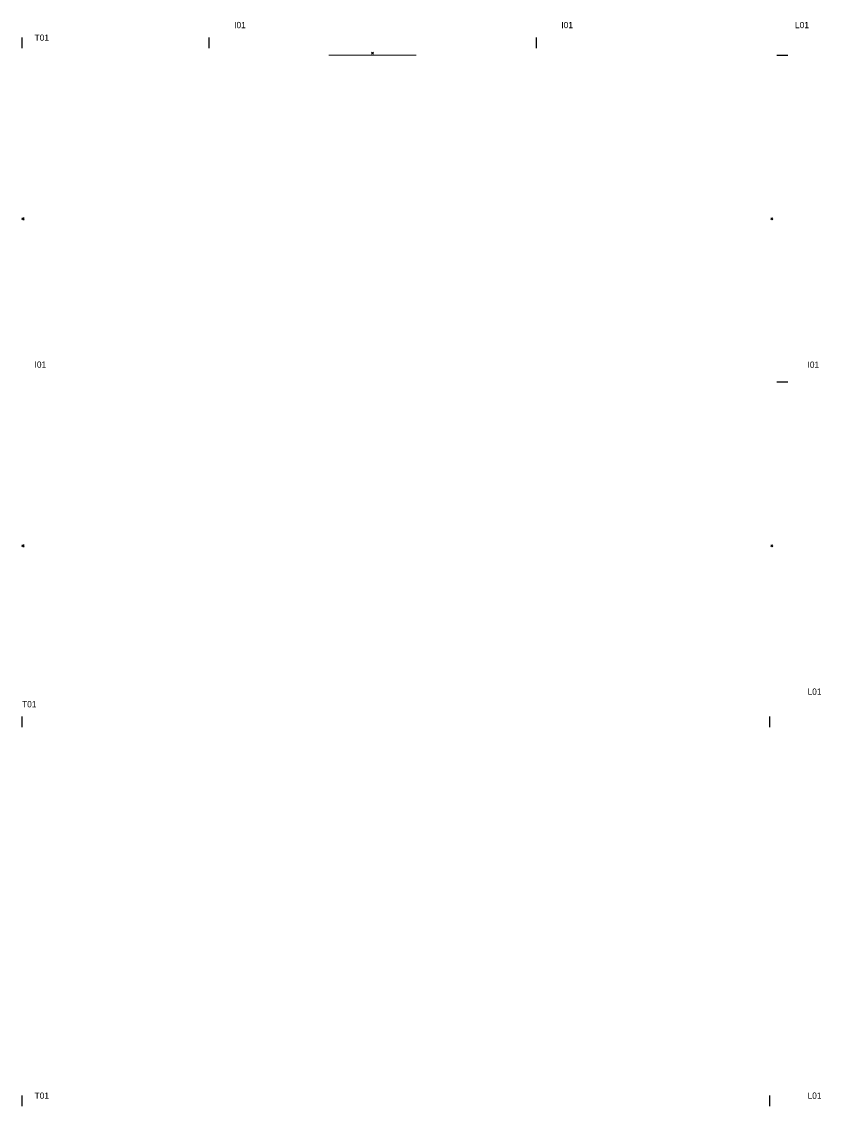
# Model space of a CAD drawing. Header units: inches. Extents: x 162 to 11993, y 18 to 332.
# Drawn here: x 6653.5 to 6756.1, y 192 to 332.2 of the extents above; entities that cross this region are included whole.
import ezdxf
from ezdxf.enums import TextEntityAlignment as Align

# ---------------------------------------------------------------- set-up
doc = ezdxf.new("R2010")
doc.units = ezdxf.units.IN
doc.header["$MEASUREMENT"] = 0
for name, color, linetype in [('DD2D_Geometry', 7, 'Continuous'), ('ENFASIS NEW', 7, 'Continuous'), ('Id Unión', 7, 'Continuous')]:
    doc.layers.add(name, color=color, linetype=linetype)
doc.styles.get("Standard").update_dxf_attribs({"font": 'stylu.ttf'})

# ---------------------------------------------------------------- blocks, each defined once
blk = doc.blocks.new('DD40102442AB')
at = {"color": 1}
for p, q in [((0.0035, -0.0035), (-0.0035, 0.0035)), ((0.0035, 0.0035), (-0.0035, -0.0035))]:
    blk.add_line(p, q, dxfattribs=at)
blk.add_point((0, 0))
blk.add_point((0, 0))
blk.add_point((0, 0), dxfattribs=at)
blk = doc.blocks.new('DD40103042AB')
at = {"color": 1}
for p, q in [((0.0035, -0.0035), (-0.0035, 0.0035)), ((0.0035, 0.0035), (-0.0035, -0.0035))]:
    blk.add_line(p, q, dxfattribs=at)
blk.add_point((0, 0))
blk.add_point((0, 0))
blk.add_point((0, 0), dxfattribs=at)
blk = doc.blocks.new('DD101030423D')
blk.add_line((0, 0.0175), (0, -0.0175))
blk = doc.blocks.new('SPACE_DD10103042')
blk.add_blockref('DD101030423D', (0, 0))
blk = doc.blocks.new('DD101024423D')
blk.add_line((0, 0.0175), (0, -0.0175))
blk = doc.blocks.new('SPACE_DD10102442')
blk.add_blockref('DD101024423D', (0, 0))
blk = doc.blocks.new('DD101042423D')
blk.add_line((0, 0.0175), (0, -0.0175))
blk = doc.blocks.new('SPACE_DD10104242')
blk.add_blockref('DD101042423D', (0, 0))
blk = doc.blocks.new('DD20152423')
blk.add_attdef('A', text='', height=0.03).set_placement((0.3, 0.156, 0.012), align=Align.MIDDLE_CENTER)
blk = doc.blocks.new('DD20112412')
blk.add_attdef('A', text='', height=0.03).set_placement((0.3, 0.156, 0.012), align=Align.MIDDLE_CENTER)
blk = doc.blocks.new('DD20112406')
blk.add_attdef('A', text='', height=0.03).set_placement((0.3, 0.076, 0.012), align=Align.MIDDLE_CENTER)
blk = doc.blocks.new('DD20152429')
blk.add_attdef('A', text='', height=0.03).set_placement((0.3, 0.156, 0.012), align=Align.MIDDLE_CENTER)
blk = doc.blocks.new('DD20153029')
blk.add_attdef('A', text='', height=0.03).set_placement((0.376, 0.156, 0.012), align=Align.MIDDLE_CENTER)
blk = doc.blocks.new('DD20113012')
blk.add_attdef('A', text='', height=0.03).set_placement((0.376, 0.156, 0.012), align=Align.MIDDLE_CENTER)
blk = doc.blocks.new('DD20153023')
blk.add_attdef('A', text='', height=0.03).set_placement((0.376, 0.156, 0.012), align=Align.MIDDLE_CENTER)
blk = doc.blocks.new('DD20113006')
blk.add_attdef('A', text='', height=0.03).set_placement((0.376, 0.076, 0.012), align=Align.MIDDLE_CENTER)
blk = doc.blocks.new('DD20154223')
blk.add_attdef('A', text='', height=0.03).set_placement((0.5285, 0.156, 0.012), align=Align.MIDDLE_CENTER)
blk = doc.blocks.new('DD20114212')
blk.add_attdef('A', text='', height=0.03).set_placement((0.5285, 0.156, 0.012), align=Align.MIDDLE_CENTER)
blk = doc.blocks.new('DD20114206')
blk.add_attdef('A', text='', height=0.03).set_placement((0.5285, 0.076, 0.012), align=Align.MIDDLE_CENTER)
blk = doc.blocks.new('DD20154217')
blk.add_attdef('A', text='', height=0.03).set_placement((0.5285, 0.156, 0.012), align=Align.MIDDLE_CENTER)
blk = doc.blocks.new('DD20314212')
at = {"color": 0, "linetype": 'Continuous', "lineweight": 0}
for p, q in [((0.4935, 0.164, 0.012), (0.4935, 0.129, 0.012)), ((0.5635, 0.164, 0.012), (0.4935, 0.164, 0.012)), ((0.5635, 0.129, 0.012), (0.5635, 0.164, 0.012)), ((0.4935, 0.129, 0.012), (0.5635, 0.129, 0.012)), ((0.671, 0.1065, 0.012), (0.386, 0.1065, 0.012)), ((0.386, 0.1065, 0.012), (0.386, 0.0165, 0.012)), ((0.671, 0.0165, 0.012), (0.671, 0.1065, 0.012)), ((0.386, 0.0165, 0.012), (0.671, 0.0165, 0.012))]:
    blk.add_line(p, q, dxfattribs=at)
for centre, start, end in [((0.487, 0.1465, 0.012), 0, 180), ((0.487, 0.1465, 0.012), 180, 0), ((0.57, 0.1465, 0.012), 0, 180), ((0.57, 0.1465, 0.012), 180, 0)]:
    blk.add_arc(centre, 0.00159, start, end, dxfattribs=at)
blk.add_attdef('A', text='', height=0.03).set_placement((0.1483, 0.1978, 0.015), align=Align.MIDDLE_CENTER)
blk = doc.blocks.new('DD20154229')
blk.add_attdef('A', text='', height=0.03).set_placement((0.5285, 0.156, 0.012), align=Align.MIDDLE_CENTER)
blk = doc.blocks.new('DD80012414')
blk.add_attdef('A', text='', height=0.03).set_placement((0.3113, 0.1407, 0.009), align=Align.MIDDLE_CENTER)
blk = doc.blocks.new('DD80013014')
blk.add_attdef('A', text='', height=0.03).set_placement((0.3661, 0.1407, 0.009), align=Align.MIDDLE_CENTER)
blk = doc.blocks.new('DD80014214')
blk.add_attdef('A', text='', height=0.03).set_placement((0.5176, 0.1407, 0.009), align=Align.MIDDLE_CENTER)

msp = doc.modelspace()

# ---------------------------------------------------------------- block references
at = {"layer": 'DD2D_Geometry', "extrusion": (1.22465e-16, 1, 2.22045e-16)}
ref = msp.add_blockref('DD20112412', (-6677.31, 22.99, 330.63), dxfattribs=dict(at, xscale=39.3700787401575, yscale=39.3700787401575, zscale=39.3700787401575))
ref.add_attrib('A', 'TR0', dxfattribs={"layer": '0', "extrusion": (1.22465e-16, 1, 2.22045e-16), "height": 1.181}).set_placement((-6665.5, 29.13, 331.1), align=Align.MIDDLE_CENTER)
ref = msp.add_blockref('DD20112406', (-6677.31, 34.76, 330.63), dxfattribs=dict(at, xscale=39.3700787401575, yscale=39.3700787401575, zscale=39.3700787401575))
ref.add_attrib('A', 'TR0', dxfattribs={"layer": '0', "extrusion": (1.22465e-16, 1, 2.22045e-16), "height": 1.181}).set_placement((-6665.5, 37.76, 331.1), align=Align.MIDDLE_CENTER)
ref = msp.add_blockref('DD20152423', (-6677.31, 0, 330.63), dxfattribs=dict(at, xscale=39.3700787401575, yscale=39.3700787401575, zscale=39.3700787401575))
ref.add_attrib('A', 'S', dxfattribs={"layer": '0', "extrusion": (1.22465e-16, 1, 2.22045e-16), "height": 1.18}).set_placement((-6665.5, 6.14, 331.1), align=Align.MIDDLE_CENTER)
ref = msp.add_blockref('DD20114212', (-6719.31, 22.99, 330.63), dxfattribs=dict(at, xscale=39.3700787401575, yscale=39.3700787401575, zscale=39.3700787401575))
ref.add_attrib('A', 'TR0', dxfattribs={"layer": '0', "extrusion": (1.22465e-16, 1, 2.22045e-16), "height": 1.181}).set_placement((-6698.51, 29.13, 331.1), align=Align.MIDDLE_CENTER)
ref = msp.add_blockref('DD20114206', (-6719.31, 34.76, 330.63), dxfattribs=dict(at, xscale=39.3700787401575, yscale=39.3700787401575, zscale=39.3700787401575))
ref.add_attrib('A', 'TR0', dxfattribs={"layer": '0', "extrusion": (1.22465e-16, 1, 2.22045e-16), "height": 1.181}).set_placement((-6698.51, 37.76, 331.1), align=Align.MIDDLE_CENTER)
ref = msp.add_blockref('DD20154223', (-6719.31, 0, 330.63), dxfattribs=dict(at, xscale=39.3700787401575, yscale=39.3700787401575, zscale=39.3700787401575))
ref.add_attrib('A', 'S', dxfattribs={"layer": '0', "extrusion": (1.22465e-16, 1, 2.22045e-16), "height": 1.18}).set_placement((-6698.51, 6.14, 331.1), align=Align.MIDDLE_CENTER)
ref = msp.add_blockref('DD20113012', (-6749.31, 22.99, 330.63), dxfattribs=dict(at, xscale=39.3700787401575, yscale=39.3700787401575, zscale=39.3700787401575))
ref.add_attrib('A', 'TR0', dxfattribs={"layer": '0', "extrusion": (1.22465e-16, 1, 2.22045e-16), "height": 1.181}).set_placement((-6734.51, 29.13, 331.1), align=Align.MIDDLE_CENTER)
ref = msp.add_blockref('DD20113006', (-6749.31, 34.76, 330.63), dxfattribs=dict(at, xscale=39.3700787401575, yscale=39.3700787401575, zscale=39.3700787401575))
ref.add_attrib('A', 'TR0', dxfattribs={"layer": '0', "extrusion": (1.22465e-16, 1, 2.22045e-16), "height": 1.181}).set_placement((-6734.51, 37.76, 331.1), align=Align.MIDDLE_CENTER)
ref = msp.add_blockref('DD20153023', (-6749.31, 0, 330.63), dxfattribs=dict(at, xscale=39.3700787401575, yscale=39.3700787401575, zscale=39.3700787401575))
ref.add_attrib('A', 'S', dxfattribs={"layer": '0', "extrusion": (1.22465e-16, 1, 2.22045e-16), "height": 1.18}).set_placement((-6734.51, 6.14, 331.1), align=Align.MIDDLE_CENTER)
at = {"layer": 'DD2D_Geometry', "xscale": 39.3700787401575, "yscale": 39.3700787401575, "zscale": 39.3700787401575}
for name, p in [('SPACE_DD10102442', (6653.49, 329.52)), ('SPACE_DD10104242', (6677.5, 329.52)), ('SPACE_DD10103042', (6719.51, 329.52)), ('SPACE_DD10102442', (6653.49, 242.27)), ('SPACE_DD10102442', (6653.49, 193.6))]:
    msp.add_blockref(name, p, dxfattribs=at)
at = {"layer": 'DD2D_Geometry', "extrusion": (0, -1, 2.22045e-16)}
ref = msp.add_blockref('DD80012414', (6653.49, 41.06, -329.75), dxfattribs=dict(at, xscale=39.3700787401575, yscale=39.3700787401575, zscale=39.3700787401575))
ref.add_attrib('A', 'V', dxfattribs={"layer": '0', "extrusion": (0, -1, 2.22045e-16), "height": 1.18}).set_placement((6665.74, 46.6, -329.4), align=Align.MIDDLE_CENTER)
ref = msp.add_blockref('DD20314212', (6677.7, 16.97, -328.4), dxfattribs=dict(at, xscale=39.3700787401575, yscale=39.3700787401575, zscale=39.3700787401575))
ref.add_attrib('A', 'S', dxfattribs={"layer": '0', "extrusion": (0, -1, 2.22045e-16), "height": 1.18}).set_placement((6683.54, 24.76, -327.81), align=Align.MIDDLE_CENTER)
ref = msp.add_blockref('DD80014214', (6677.5, 41.06, -329.75), dxfattribs=dict(at, xscale=39.3700787401575, yscale=39.3700787401575, zscale=39.3700787401575))
ref.add_attrib('A', 'V', dxfattribs={"layer": '0', "extrusion": (0, -1, 2.22045e-16), "height": 1.18}).set_placement((6697.88, 46.6, -329.4), align=Align.MIDDLE_CENTER)
ref = msp.add_blockref('DD80013014', (6719.51, 41.06, -329.75), dxfattribs=dict(at, xscale=39.3700787401575, yscale=39.3700787401575, zscale=39.3700787401575))
ref.add_attrib('A', 'V', dxfattribs={"layer": '0', "extrusion": (0, -1, 2.22045e-16), "height": 1.18}).set_placement((6733.92, 46.6, -329.4), align=Align.MIDDLE_CENTER)
ref = msp.add_blockref('DD20112412', (6653.68, 28.98, -328.4), dxfattribs=dict(at, xscale=39.3700787401575, yscale=39.3700787401575, zscale=39.3700787401575))
ref.add_attrib('A', 'TR0', dxfattribs={"layer": '0', "extrusion": (0, -1, 2.22045e-16), "height": 1.181}).set_placement((6665.5, 35.12, -327.93), align=Align.MIDDLE_CENTER)
ref = msp.add_blockref('DD20152429', (6653.68, 0, -328.4), dxfattribs=dict(at, xscale=39.3700787401575, yscale=39.3700787401575, zscale=39.3700787401575))
ref.add_attrib('A', 'S', dxfattribs={"layer": '0', "extrusion": (0, -1, 2.22045e-16), "height": 1.18}).set_placement((6665.5, 6.14, -327.93), align=Align.MIDDLE_CENTER)
ref = msp.add_blockref('DD20114212', (6677.7, 28.74, -328.4), dxfattribs=dict(at, xscale=39.3700787401575, yscale=39.3700787401575, zscale=39.3700787401575))
ref.add_attrib('A', 'TR0', dxfattribs={"layer": '0', "extrusion": (0, -1, 2.22045e-16), "height": 1.181}).set_placement((6698.51, 34.88, -327.93), align=Align.MIDDLE_CENTER)
ref = msp.add_blockref('DD20154217', (6677.7, 0, -328.4), dxfattribs=dict(at, xscale=39.3700787401575, yscale=39.3700787401575, zscale=39.3700787401575))
ref.add_attrib('A', 'S', dxfattribs={"layer": '0', "extrusion": (0, -1, 2.22045e-16), "height": 1.18}).set_placement((6698.51, 6.14, -327.93), align=Align.MIDDLE_CENTER)
ref = msp.add_blockref('DD20113012', (6719.71, 28.98, -328.4), dxfattribs=dict(at, xscale=39.3700787401575, yscale=39.3700787401575, zscale=39.3700787401575))
ref.add_attrib('A', 'TR0', dxfattribs={"layer": '0', "extrusion": (0, -1, 2.22045e-16), "height": 1.181}).set_placement((6734.51, 35.12, -327.93), align=Align.MIDDLE_CENTER)
ref = msp.add_blockref('DD20153029', (6719.71, 0, -328.4), dxfattribs=dict(at, xscale=39.3700787401575, yscale=39.3700787401575, zscale=39.3700787401575))
ref.add_attrib('A', 'S', dxfattribs={"layer": '0', "extrusion": (0, -1, 2.22045e-16), "height": 1.18}).set_placement((6734.51, 6.14, -327.93), align=Align.MIDDLE_CENTER)
at = {"layer": 'DD2D_Geometry', "xscale": 39.3700787401575, "yscale": 39.3700787401575, "zscale": 39.3700787401575}
for name, p, rotation in [('SPACE_DD10104242', (6751.13, 327.9), 270), ('SPACE_DD10104242', (6751.13, 285.9), 270), ('SPACE_DD10103042', (6749.51, 242.27), 180), ('SPACE_DD10103042', (6749.51, 193.6), 180)]:
    msp.add_blockref(name, p, dxfattribs=dict(at, rotation=rotation))
at = {"layer": 'DD2D_Geometry', "extrusion": (-1, 0, 2.22045e-16)}
ref = msp.add_blockref('DD20114212', (-327.71, 28.98, -6750.01), dxfattribs=dict(at, xscale=39.3700787401575, yscale=39.3700787401575, zscale=39.3700787401575))
ref.add_attrib('A', 'TR0', dxfattribs={"layer": '0', "extrusion": (-1, 0, 2.22045e-16), "height": 1.181}).set_placement((-306.9, 35.12, -6749.54), align=Align.MIDDLE_CENTER)
ref = msp.add_blockref('DD20154229', (-327.71, 0, -6750.01), dxfattribs=dict(at, xscale=39.3700787401575, yscale=39.3700787401575, zscale=39.3700787401575))
ref.add_attrib('A', 'S', dxfattribs={"layer": '0', "extrusion": (-1, 0, 2.22045e-16), "height": 1.18}).set_placement((-306.9, 6.14, -6749.54), align=Align.MIDDLE_CENTER)
ref = msp.add_blockref('DD80014214', (-327.9, 41.06, -6751.36), dxfattribs=dict(at, xscale=39.3700787401575, yscale=39.3700787401575, zscale=39.3700787401575))
ref.add_attrib('A', 'C', dxfattribs={"layer": '0', "extrusion": (-1, 0, 2.22045e-16), "height": 1.18}).set_placement((-307.52, 46.6, -6751.01), align=Align.MIDDLE_CENTER)
at = {"layer": 'DD2D_Geometry', "extrusion": (1, -1.22465e-16, 2.22045e-16)}
ref = msp.add_blockref('DD20114212', (286.09, 22.99, 6752.24), dxfattribs=dict(at, xscale=39.3700787401575, yscale=39.3700787401575, zscale=39.3700787401575))
ref.add_attrib('A', 'TR0', dxfattribs={"layer": '0', "extrusion": (1, -1.22465e-16, 2.22045e-16), "height": 1.181}).set_placement((306.9, 29.13, 6752.71), align=Align.MIDDLE_CENTER)
ref = msp.add_blockref('DD20114206', (286.09, 34.76, 6752.24), dxfattribs=dict(at, xscale=39.3700787401575, yscale=39.3700787401575, zscale=39.3700787401575))
ref.add_attrib('A', 'TR0', dxfattribs={"layer": '0', "extrusion": (1, -1.22465e-16, 2.22045e-16), "height": 1.181}).set_placement((306.9, 37.76, 6752.71), align=Align.MIDDLE_CENTER)
ref = msp.add_blockref('DD20154223', (286.09, 0, 6752.24), dxfattribs=dict(at, xscale=39.3700787401575, yscale=39.3700787401575, zscale=39.3700787401575))
ref.add_attrib('A', 'S', dxfattribs={"layer": '0', "extrusion": (1, -1.22465e-16, 2.22045e-16), "height": 1.18}).set_placement((306.9, 6.14, 6752.71), align=Align.MIDDLE_CENTER)
at = {"layer": 'DD2D_Geometry', "extrusion": (-1, 0, 2.22045e-16)}
ref = msp.add_blockref('DD20114212', (-285.7, 28.98, -6750.01), dxfattribs=dict(at, xscale=39.3700787401575, yscale=39.3700787401575, zscale=39.3700787401575))
ref.add_attrib('A', 'TR0', dxfattribs={"layer": '0', "extrusion": (-1, 0, 2.22045e-16), "height": 1.181}).set_placement((-264.89, 35.12, -6749.54), align=Align.MIDDLE_CENTER)
ref = msp.add_blockref('DD20154229', (-285.7, 0, -6750.01), dxfattribs=dict(at, xscale=39.3700787401575, yscale=39.3700787401575, zscale=39.3700787401575))
ref.add_attrib('A', 'S', dxfattribs={"layer": '0', "extrusion": (-1, 0, 2.22045e-16), "height": 1.18}).set_placement((-264.89, 6.14, -6749.54), align=Align.MIDDLE_CENTER)
ref = msp.add_blockref('DD80014214', (-285.9, 41.06, -6751.36), dxfattribs=dict(at, xscale=39.3700787401575, yscale=39.3700787401575, zscale=39.3700787401575))
ref.add_attrib('A', 'C', dxfattribs={"layer": '0', "extrusion": (-1, 0, 2.22045e-16), "height": 1.18}).set_placement((-265.52, 46.6, -6751.01), align=Align.MIDDLE_CENTER)
at = {"layer": 'DD2D_Geometry', "extrusion": (1, -1.22465e-16, 2.22045e-16)}
ref = msp.add_blockref('DD20114212', (244.08, 22.99, 6752.24), dxfattribs=dict(at, xscale=39.3700787401575, yscale=39.3700787401575, zscale=39.3700787401575))
ref.add_attrib('A', 'TR0', dxfattribs={"layer": '0', "extrusion": (1, -1.22465e-16, 2.22045e-16), "height": 1.181}).set_placement((264.89, 29.13, 6752.71), align=Align.MIDDLE_CENTER)
ref = msp.add_blockref('DD20114206', (244.08, 34.76, 6752.24), dxfattribs=dict(at, xscale=39.3700787401575, yscale=39.3700787401575, zscale=39.3700787401575))
ref.add_attrib('A', 'TR0', dxfattribs={"layer": '0', "extrusion": (1, -1.22465e-16, 2.22045e-16), "height": 1.181}).set_placement((264.89, 37.76, 6752.71), align=Align.MIDDLE_CENTER)
ref = msp.add_blockref('DD20154223', (244.08, 0, 6752.24), dxfattribs=dict(at, xscale=39.3700787401575, yscale=39.3700787401575, zscale=39.3700787401575))
ref.add_attrib('A', 'S', dxfattribs={"layer": '0', "extrusion": (1, -1.22465e-16, 2.22045e-16), "height": 1.18}).set_placement((264.89, 6.14, 6752.71), align=Align.MIDDLE_CENTER)
at = {"layer": 'DD2D_Geometry', "extrusion": (1.22465e-16, 1, 2.22045e-16)}
ref = msp.add_blockref('DD20112412', (-6677.31, 28.98, 243.39), dxfattribs=dict(at, xscale=39.3700787401575, yscale=39.3700787401575, zscale=39.3700787401575))
ref.add_attrib('A', 'TR0', dxfattribs={"layer": '0', "extrusion": (1.22465e-16, 1, 2.22045e-16), "height": 1.181}).set_placement((-6665.5, 35.12, 243.86), align=Align.MIDDLE_CENTER)
ref = msp.add_blockref('DD20152429', (-6677.31, 0, 243.39), dxfattribs=dict(at, xscale=39.3700787401575, yscale=39.3700787401575, zscale=39.3700787401575))
ref.add_attrib('A', 'S', dxfattribs={"layer": '0', "extrusion": (1.22465e-16, 1, 2.22045e-16), "height": 1.18}).set_placement((-6665.5, 6.14, 243.86), align=Align.MIDDLE_CENTER)
at = {"layer": 'DD2D_Geometry', "extrusion": (0, 1, 2.22045e-16)}
ref = msp.add_blockref('DD20113012', (-6749.31, 28.98, 243.39), dxfattribs=dict(at, xscale=39.3700787401575, yscale=39.3700787401575, zscale=39.3700787401575))
ref.add_attrib('A', 'TR0', dxfattribs={"layer": '0', "extrusion": (0, 1, 2.22045e-16), "height": 1.181}).set_placement((-6734.51, 35.12, 243.86), align=Align.MIDDLE_CENTER)
ref = msp.add_blockref('DD20153029', (-6749.31, 0, 243.39), dxfattribs=dict(at, xscale=39.3700787401575, yscale=39.3700787401575, zscale=39.3700787401575))
ref.add_attrib('A', 'S', dxfattribs={"layer": '0', "extrusion": (0, 1, 2.22045e-16), "height": 1.18}).set_placement((-6734.51, 6.14, 243.86), align=Align.MIDDLE_CENTER)
at = {"layer": 'DD2D_Geometry', "extrusion": (0, -1, 2.22045e-16)}
ref = msp.add_blockref('DD80012414', (6653.49, 41.06, -242.51), dxfattribs=dict(at, xscale=39.3700787401575, yscale=39.3700787401575, zscale=39.3700787401575))
ref.add_attrib('A', 'V', dxfattribs={"layer": '0', "extrusion": (0, -1, 2.22045e-16), "height": 1.18}).set_placement((6665.74, 46.6, -242.15), align=Align.MIDDLE_CENTER)
at = {"layer": 'DD2D_Geometry', "extrusion": (0, 1, 2.22045e-16)}
ref = msp.add_blockref('DD80013014', (-6749.51, 41.06, 242.04), dxfattribs=dict(at, xscale=39.3700787401575, yscale=39.3700787401575, zscale=39.3700787401575))
ref.add_attrib('A', 'V', dxfattribs={"layer": '0', "extrusion": (0, 1, 2.22045e-16), "height": 1.18}).set_placement((-6735.1, 46.6, 242.39), align=Align.MIDDLE_CENTER)
at = {"layer": 'DD2D_Geometry', "extrusion": (0, -1, 2.22045e-16)}
ref = msp.add_blockref('DD20112412', (6653.68, 22.99, -241.16), dxfattribs=dict(at, xscale=39.3700787401575, yscale=39.3700787401575, zscale=39.3700787401575))
ref.add_attrib('A', 'TR0', dxfattribs={"layer": '0', "extrusion": (0, -1, 2.22045e-16), "height": 1.181}).set_placement((6665.5, 29.13, -240.69), align=Align.MIDDLE_CENTER)
ref = msp.add_blockref('DD20112406', (6653.68, 34.76, -241.16), dxfattribs=dict(at, xscale=39.3700787401575, yscale=39.3700787401575, zscale=39.3700787401575))
ref.add_attrib('A', 'TR0', dxfattribs={"layer": '0', "extrusion": (0, -1, 2.22045e-16), "height": 1.181}).set_placement((6665.5, 37.76, -240.69), align=Align.MIDDLE_CENTER)
ref = msp.add_blockref('DD20152423', (6653.68, 0, -241.16), dxfattribs=dict(at, xscale=39.3700787401575, yscale=39.3700787401575, zscale=39.3700787401575))
ref.add_attrib('A', 'S', dxfattribs={"layer": '0', "extrusion": (0, -1, 2.22045e-16), "height": 1.18}).set_placement((6665.5, 6.14, -240.69), align=Align.MIDDLE_CENTER)
at = {"layer": 'DD2D_Geometry', "extrusion": (-1.22465e-16, -1, 2.22045e-16)}
ref = msp.add_blockref('DD20113012', (6719.71, 22.99, -241.16), dxfattribs=dict(at, xscale=39.3700787401575, yscale=39.3700787401575, zscale=39.3700787401575))
ref.add_attrib('A', 'TR0', dxfattribs={"layer": '0', "extrusion": (-1.22465e-16, -1, 2.22045e-16), "height": 1.181}).set_placement((6734.51, 29.13, -240.69), align=Align.MIDDLE_CENTER)
ref = msp.add_blockref('DD20113006', (6719.71, 34.76, -241.16), dxfattribs=dict(at, xscale=39.3700787401575, yscale=39.3700787401575, zscale=39.3700787401575))
ref.add_attrib('A', 'TR0', dxfattribs={"layer": '0', "extrusion": (-1.22465e-16, -1, 2.22045e-16), "height": 1.181}).set_placement((6734.51, 37.76, -240.69), align=Align.MIDDLE_CENTER)
ref = msp.add_blockref('DD20153023', (6719.71, 0, -241.16), dxfattribs=dict(at, xscale=39.3700787401575, yscale=39.3700787401575, zscale=39.3700787401575))
ref.add_attrib('A', 'S', dxfattribs={"layer": '0', "extrusion": (-1.22465e-16, -1, 2.22045e-16), "height": 1.18}).set_placement((6734.51, 6.14, -240.69), align=Align.MIDDLE_CENTER)
at = {"layer": 'DD2D_Geometry', "extrusion": (1.22465e-16, 1, 2.22045e-16)}
ref = msp.add_blockref('DD20112412', (-6677.31, 22.99, 194.71), dxfattribs=dict(at, xscale=39.3700787401575, yscale=39.3700787401575, zscale=39.3700787401575))
ref.add_attrib('A', 'TR0', dxfattribs={"layer": '0', "extrusion": (1.22465e-16, 1, 2.22045e-16), "height": 1.181}).set_placement((-6665.5, 29.13, 195.18), align=Align.MIDDLE_CENTER)
ref = msp.add_blockref('DD20112406', (-6677.31, 34.76, 194.71), dxfattribs=dict(at, xscale=39.3700787401575, yscale=39.3700787401575, zscale=39.3700787401575))
ref.add_attrib('A', 'TR0', dxfattribs={"layer": '0', "extrusion": (1.22465e-16, 1, 2.22045e-16), "height": 1.181}).set_placement((-6665.5, 37.76, 195.18), align=Align.MIDDLE_CENTER)
ref = msp.add_blockref('DD20152423', (-6677.31, 0, 194.71), dxfattribs=dict(at, xscale=39.3700787401575, yscale=39.3700787401575, zscale=39.3700787401575))
ref.add_attrib('A', 'S', dxfattribs={"layer": '0', "extrusion": (1.22465e-16, 1, 2.22045e-16), "height": 1.18}).set_placement((-6665.5, 6.14, 195.18), align=Align.MIDDLE_CENTER)
at = {"layer": 'DD2D_Geometry', "extrusion": (0, 1, 2.22045e-16)}
ref = msp.add_blockref('DD20113012', (-6749.31, 22.99, 194.71), dxfattribs=dict(at, xscale=39.3700787401575, yscale=39.3700787401575, zscale=39.3700787401575))
ref.add_attrib('A', 'TR0', dxfattribs={"layer": '0', "extrusion": (0, 1, 2.22045e-16), "height": 1.181}).set_placement((-6734.51, 29.13, 195.18), align=Align.MIDDLE_CENTER)
ref = msp.add_blockref('DD20113006', (-6749.31, 34.76, 194.71), dxfattribs=dict(at, xscale=39.3700787401575, yscale=39.3700787401575, zscale=39.3700787401575))
ref.add_attrib('A', 'TR0', dxfattribs={"layer": '0', "extrusion": (0, 1, 2.22045e-16), "height": 1.181}).set_placement((-6734.51, 37.76, 195.18), align=Align.MIDDLE_CENTER)
ref = msp.add_blockref('DD20153023', (-6749.31, 0, 194.71), dxfattribs=dict(at, xscale=39.3700787401575, yscale=39.3700787401575, zscale=39.3700787401575))
ref.add_attrib('A', 'S', dxfattribs={"layer": '0', "extrusion": (0, 1, 2.22045e-16), "height": 1.18}).set_placement((-6734.51, 6.14, 195.18), align=Align.MIDDLE_CENTER)
at = {"layer": 'DD2D_Geometry', "extrusion": (0, -1, 2.22045e-16)}
ref = msp.add_blockref('DD80012414', (6653.49, 41.06, -193.83), dxfattribs=dict(at, xscale=39.3700787401575, yscale=39.3700787401575, zscale=39.3700787401575))
ref.add_attrib('A', 'V', dxfattribs={"layer": '0', "extrusion": (0, -1, 2.22045e-16), "height": 1.18}).set_placement((6665.74, 46.6, -193.48), align=Align.MIDDLE_CENTER)
at = {"layer": 'DD2D_Geometry', "extrusion": (0, 1, 2.22045e-16)}
ref = msp.add_blockref('DD80013014', (-6749.51, 41.06, 193.36), dxfattribs=dict(at, xscale=39.3700787401575, yscale=39.3700787401575, zscale=39.3700787401575))
ref.add_attrib('A', 'V', dxfattribs={"layer": '0', "extrusion": (0, 1, 2.22045e-16), "height": 1.18}).set_placement((-6735.1, 46.6, 193.72), align=Align.MIDDLE_CENTER)
at = {"layer": 'DD2D_Geometry', "extrusion": (0, -1, 2.22045e-16)}
ref = msp.add_blockref('DD20112412', (6653.68, 28.98, -192.48), dxfattribs=dict(at, xscale=39.3700787401575, yscale=39.3700787401575, zscale=39.3700787401575))
ref.add_attrib('A', 'TR0', dxfattribs={"layer": '0', "extrusion": (0, -1, 2.22045e-16), "height": 1.181}).set_placement((6665.5, 35.12, -192.01), align=Align.MIDDLE_CENTER)
ref = msp.add_blockref('DD20152429', (6653.68, 0, -192.48), dxfattribs=dict(at, xscale=39.3700787401575, yscale=39.3700787401575, zscale=39.3700787401575))
ref.add_attrib('A', 'S', dxfattribs={"layer": '0', "extrusion": (0, -1, 2.22045e-16), "height": 1.18}).set_placement((6665.5, 6.14, -192.01), align=Align.MIDDLE_CENTER)
at = {"layer": 'DD2D_Geometry', "extrusion": (-1.22465e-16, -1, 2.22045e-16)}
ref = msp.add_blockref('DD20113012', (6719.71, 28.98, -192.48), dxfattribs=dict(at, xscale=39.3700787401575, yscale=39.3700787401575, zscale=39.3700787401575))
ref.add_attrib('A', 'TR0', dxfattribs={"layer": '0', "extrusion": (-1.22465e-16, -1, 2.22045e-16), "height": 1.181}).set_placement((6734.51, 35.12, -192.01), align=Align.MIDDLE_CENTER)
ref = msp.add_blockref('DD20153029', (6719.71, 0, -192.48), dxfattribs=dict(at, xscale=39.3700787401575, yscale=39.3700787401575, zscale=39.3700787401575))
ref.add_attrib('A', 'S', dxfattribs={"layer": '0', "extrusion": (-1.22465e-16, -1, 2.22045e-16), "height": 1.18}).set_placement((6734.51, 6.14, -192.01), align=Align.MIDDLE_CENTER)
at = {"layer": 'ENFASIS NEW', "xscale": 39.3700787401575, "yscale": 39.3700787401575, "zscale": 39.3700787401575}
msp.add_blockref('DD40102442AB', (6698.51, 328.17), dxfattribs=at)
at = {"layer": 'ENFASIS NEW', "xscale": 39.37007874015748, "yscale": 39.37007874015748, "zscale": 39.37007874015748}
for name, p, rotation in [('DD40102442AB', (6653.62, 306.9), 90), ('DD40103042AB', (6749.77, 306.9), 270), ('DD40102442AB', (6653.62, 264.89), 90), ('DD40103042AB', (6749.77, 264.89), 270)]:
    msp.add_blockref(name, p, dxfattribs=dict(at, rotation=rotation))

# ---------------------------------------------------------------- texts
at = {"layer": 'Id Unión'}
for s, p in [('I01', (6680.74, 331.39)), ('I01', (6722.75, 331.39)), ('L01', (6752.75, 331.39)), ('T01', (6655.11, 329.77)), ('I01', (6655.11, 287.77)), ('I01', (6754.36, 287.76)), ('L01', (6754.36, 245.76)), ('T01', (6653.5, 244.14)), ('T01', (6655.11, 193.86)), ('L01', (6754.36, 193.86))]:
    msp.add_text(s, height=0.807, dxfattribs=at).set_placement(p)

doc.saveas('drawing.dxf')
